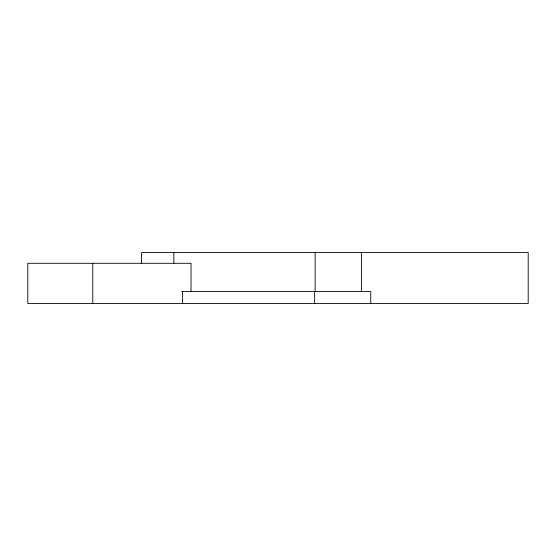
<?xml version="1.0" encoding="UTF-8"?>
<svg xmlns="http://www.w3.org/2000/svg" width="556" height="556" viewBox="0 0 556 556"><rect width="100%" height="100%" fill="white"/><g stroke="black" fill="none" stroke-linecap="round" stroke-linejoin="round"><path stroke-width="0.83" d="M181.819 291.497L370.762 291.497L370.762 303.493M361.4 252.507L361.4 291.497M315.141 252.507L315.141 291.497M314.654 291.497L314.654 303.493M191.028 291.497L191.028 263.301L27.8 263.301L27.8 303.493L528.2 303.493L528.2 252.507L141.551 252.507L141.551 263.773M182.618 291.497L182.618 303.493M173.819 252.507L173.819 263.773M92.769 263.301L92.769 303.493"/></g></svg>
